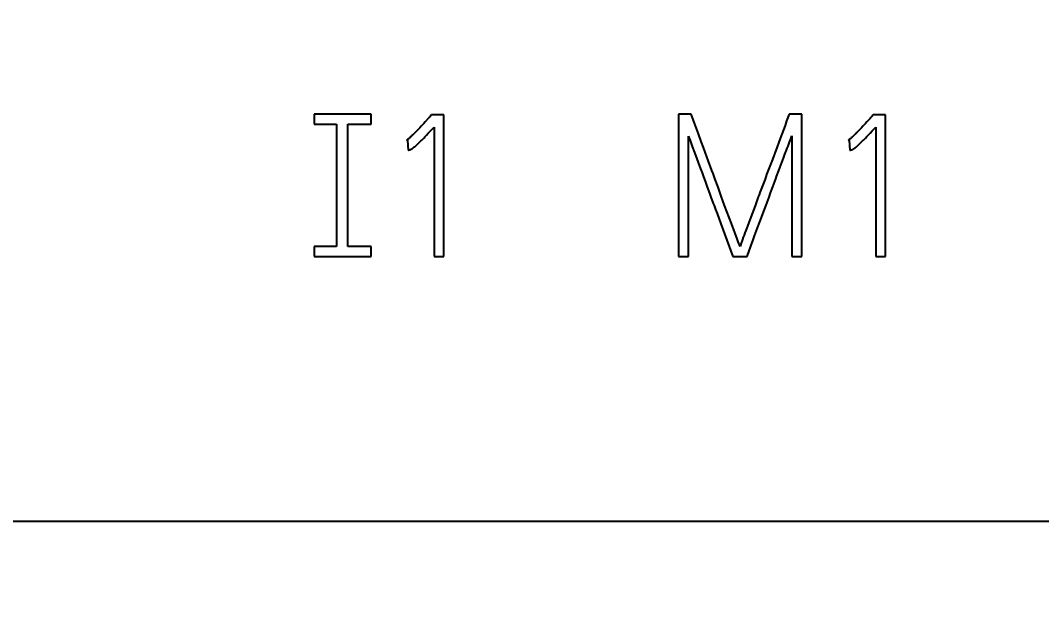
# Model space of a CAD drawing. Extents: x 0 to 420, y 0 to 297.
# Drawn here: x 112.69 to 124.89, y 146.34 to 153.55 of the extents above; entities that cross this region are included whole.
import ezdxf
from ezdxf.enums import TextEntityAlignment as Align

# ---------------------------------------------------------------- set-up
doc = ezdxf.new("R2010")
doc.units = 0
doc.header["$LTSCALE"] = 23.1
for name, color, linetype in [('10000_FRONT', 7, 'CONTINUOUS'), ('10100_DIM_FRONT', 7, 'CONTINUOUS'), ('10500_FRONT_LABELING', 7, 'CONTINUOUS')]:
    doc.layers.add(name, color=color, linetype=linetype)
doc.dimstyles.get("Standard").update_dxf_attribs({"dimtxt": 2.5, "dimasz": 2.5, "dimexe": 1.25, "dimexo": 0.625, "dimtad": 1, "dimcen": 2.5, "dimazin": 3, "dimtfac": 1, "dimtmove": 0, "dimatfit": 3})

# ---------------------------------------------------------------- blocks, each defined once
blk = doc.blocks.new('*D0')
at = {"layer": '10100_DIM_FRONT', "linetype": 'CONTINUOUS'}
for p, q in [((147.4, 192.56), (147.4, 130.062)), ((103.9, 151.511), (103.9, 130.062)), ((103.9, 132.062), (125.65, 132.062)), ((147.4, 132.062), (125.65, 132.062))]:
    blk.add_line(p, q, dxfattribs=at)
for points in [[(107.4, 132.562), (103.9, 132.062), (107.4, 131.562)], [(143.9, 131.562), (147.4, 132.062), (143.9, 132.562)]]:
    blk.add_solid(points, dxfattribs=at)
blk.add_text('43,5', height=3.5, dxfattribs=at).set_placement((121.617, 132.937), (131.367, 132.937), align=Align.FIT)
blk = doc.blocks.new('*D1')
at = {"layer": '10100_DIM_FRONT', "linetype": 'CONTINUOUS'}
for p, q in [((111.900486, 192.560113), (111.900486, 137.865388)), ((147.400486, 192.560113), (147.400486, 137.865388)), ((111.900486, 139.865388), (129.650486, 139.865388)), ((147.400486, 139.865388), (129.650486, 139.865388))]:
    blk.add_line(p, q, dxfattribs=at)
for points in [[(115.400486, 140.365388), (111.900486, 139.865388), (115.400486, 139.365388)], [(143.900486, 139.365388), (147.400486, 139.865388), (143.900486, 140.365388)]]:
    blk.add_solid(points, dxfattribs=at)
blk.add_text('35,5', height=3.5, dxfattribs=at).set_placement((125.819828, 140.740388), (135.319828, 140.740388), align=Align.FIT)

msp = doc.modelspace()

# ---------------------------------------------------------------- linework, layer by layer
at = {"layer": '10000_FRONT', "color": 7, "linetype": 'CONTINUOUS'}
msp.add_line((147.4, 147.561), (111.9, 147.561), dxfattribs=at)
at = {"layer": '10500_FRONT_LABELING', "color": 7, "linetype": 'CONTINUOUS'}
for p, q in [((116.2, 152.428), (116.2, 152.308)), ((116.88, 152.428), (116.2, 152.428)), ((116.88, 152.308), (116.88, 152.428)), ((117.525, 152.336), (117.509, 152.318)), ((117.6, 152.419), (117.583, 152.4)), ((117.748, 152.419), (117.6, 152.419)), ((117.748, 150.726), (117.748, 152.419)), ((120.55, 152.428), (120.55, 150.728)), ((120.701, 152.428), (120.55, 152.428)), ((120.742, 152.319), (120.701, 152.428)), ((121.871, 152.428), (121.841, 152.348)), ((122.024, 152.428), (121.871, 152.428)), ((122.024, 150.728), (122.024, 152.428)), ((122.8, 152.336), (122.784, 152.318)), ((122.875, 152.419), (122.859, 152.4)), ((123.024, 152.419), (122.875, 152.419)), ((123.024, 150.726), (123.024, 152.419)), ((116.2, 152.308), (116.465, 152.308)), ((116.465, 152.308), (116.465, 150.848)), ((116.6, 150.848), (116.6, 152.308)), ((116.6, 152.308), (116.88, 152.308)), ((117.417, 152.221), (117.406, 152.209)), ((117.428, 152.232), (117.417, 152.221)), ((117.444, 152.249), (117.428, 152.232)), ((117.461, 152.266), (117.444, 152.249)), ((117.477, 152.284), (117.461, 152.266)), ((117.493, 152.301), (117.477, 152.284)), ((117.509, 152.318), (117.493, 152.301)), ((117.539, 152.175), (117.562, 152.199)), ((117.562, 152.199), (117.589, 152.228)), ((117.589, 152.228), (117.631, 152.272)), ((117.631, 152.272), (117.631, 150.726)), ((121.822, 152.294), (121.782, 152.187)), ((122.692, 152.221), (122.681, 152.209)), ((122.703, 152.232), (122.692, 152.221)), ((122.72, 152.249), (122.703, 152.232)), ((122.736, 152.266), (122.72, 152.249)), ((122.752, 152.284), (122.736, 152.266)), ((122.768, 152.301), (122.752, 152.284)), ((122.784, 152.318), (122.768, 152.301)), ((122.814, 152.175), (122.837, 152.199)), ((122.837, 152.199), (122.864, 152.228)), ((122.864, 152.228), (122.906, 152.272)), ((122.906, 152.272), (122.906, 150.726)), ((117.3, 152.115), (117.315, 152.119)), ((117.315, 152.119), (117.322, 151.999)), ((117.441, 152.077), (117.449, 152.084)), ((117.449, 152.084), (117.457, 152.092)), ((117.457, 152.092), (117.465, 152.1)), ((117.465, 152.1), (117.473, 152.108)), ((117.473, 152.108), (117.485, 152.119)), ((117.485, 152.119), (117.496, 152.131)), ((117.496, 152.131), (117.508, 152.143)), ((117.508, 152.143), (117.524, 152.159)), ((117.524, 152.159), (117.539, 152.175)), ((120.671, 150.728), (120.671, 152.164)), ((120.848, 152.028), (120.821, 152.101)), ((121.752, 152.107), (121.723, 152.026)), ((121.782, 152.187), (121.752, 152.107)), ((121.904, 152.169), (121.904, 150.728)), ((122.576, 152.115), (122.59, 152.119)), ((122.59, 152.119), (122.597, 151.999)), ((122.716, 152.077), (122.724, 152.084)), ((122.724, 152.084), (122.732, 152.092)), ((122.732, 152.092), (122.74, 152.1)), ((122.74, 152.1), (122.748, 152.108)), ((122.748, 152.108), (122.76, 152.119)), ((122.76, 152.119), (122.772, 152.131)), ((122.772, 152.131), (122.783, 152.143)), ((122.783, 152.143), (122.799, 152.159)), ((122.799, 152.159), (122.814, 152.175)), ((120.741, 151.969), (120.814, 151.775)), ((120.868, 151.974), (120.848, 152.028)), ((120.888, 151.919), (120.868, 151.974)), ((121.703, 151.973), (121.683, 151.919)), ((121.723, 152.026), (121.703, 151.973)), ((120.949, 151.756), (120.888, 151.919)), ((121.663, 151.866), (121.602, 151.705)), ((121.683, 151.919), (121.663, 151.866)), ((121.748, 151.754), (121.785, 151.852)), ((121.785, 151.852), (121.803, 151.901)), ((121.803, 151.901), (121.821, 151.949)), ((120.814, 151.775), (120.832, 151.726)), ((120.832, 151.726), (120.849, 151.677)), ((120.963, 151.72), (120.949, 151.756)), ((120.976, 151.683), (120.963, 151.72)), ((121.721, 151.681), (121.748, 151.754)), ((120.849, 151.677), (120.867, 151.629)), ((120.989, 151.647), (120.976, 151.683)), ((121.022, 151.556), (120.989, 151.647)), ((121.583, 151.652), (121.523, 151.491)), ((121.602, 151.705), (121.583, 151.652)), ((120.92, 151.483), (120.938, 151.434)), ((121.035, 151.519), (121.022, 151.556)), ((121.048, 151.483), (121.035, 151.519)), ((121.061, 151.446), (121.048, 151.483)), ((121.631, 151.437), (121.649, 151.486)), ((121.649, 151.486), (121.676, 151.559)), ((120.938, 151.434), (120.965, 151.361)), ((120.965, 151.361), (120.974, 151.337)), ((121.081, 151.392), (121.061, 151.446)), ((121.101, 151.337), (121.081, 151.392)), ((121.503, 151.438), (121.464, 151.331)), ((121.595, 151.339), (121.631, 151.437)), ((120.974, 151.337), (120.992, 151.288)), ((120.992, 151.288), (121.01, 151.239)), ((121.01, 151.239), (121.054, 151.118)), ((121.128, 151.265), (121.101, 151.337)), ((121.155, 151.192), (121.128, 151.265)), ((121.434, 151.25), (121.414, 151.197)), ((121.464, 151.331), (121.434, 151.25)), ((121.522, 151.143), (121.577, 151.29)), ((121.577, 151.29), (121.595, 151.339)), ((121.054, 151.118), (121.197, 150.728)), ((121.183, 151.12), (121.155, 151.192)), ((121.251, 150.938), (121.183, 151.12)), ((121.414, 151.197), (121.374, 151.09)), ((121.495, 151.07), (121.522, 151.143)), ((121.374, 151.09), (121.354, 151.036)), ((121.459, 150.972), (121.495, 151.07)), ((121.264, 150.902), (121.251, 150.938)), ((121.296, 150.875), (121.286, 150.848)), ((121.414, 150.85), (121.441, 150.924)), ((121.441, 150.924), (121.459, 150.972)), ((116.2, 150.848), (116.2, 150.728)), ((116.465, 150.848), (116.2, 150.848)), ((116.88, 150.848), (116.6, 150.848)), ((116.88, 150.728), (116.88, 150.848)), ((121.369, 150.728), (121.414, 150.85)), ((116.2, 150.728), (116.88, 150.728)), ((117.631, 150.726), (117.748, 150.726)), ((120.55, 150.728), (120.671, 150.728)), ((121.197, 150.728), (121.369, 150.728)), ((121.904, 150.728), (122.024, 150.728)), ((122.906, 150.726), (123.024, 150.726))]:
    msp.add_line(p, q, dxfattribs=at)
for points in [[(117.573, 152.388), (117.562, 152.376), (117.525, 152.336)], [(117.583, 152.4), (117.578, 152.394), (117.573, 152.388)], [(121.841, 152.348), (121.831, 152.321), (121.822, 152.294)], [(122.848, 152.388), (122.838, 152.376), (122.8, 152.336)], [(122.859, 152.4), (122.854, 152.394), (122.848, 152.388)], [(117.406, 152.209), (117.395, 152.198), (117.389, 152.193), (117.384, 152.187), (117.378, 152.181), (117.372, 152.176), (117.367, 152.171), (117.361, 152.165), (117.355, 152.16), (117.349, 152.154), (117.343, 152.149), (117.338, 152.144), (117.332, 152.139), (117.326, 152.134), (117.32, 152.129), (117.313, 152.124), (117.307, 152.119), (117.304, 152.117), (117.3, 152.115)], [(120.821, 152.101), (120.788, 152.192), (120.742, 152.319)], [(122.681, 152.209), (122.67, 152.198), (122.665, 152.193), (122.659, 152.187), (122.653, 152.181), (122.648, 152.176), (122.642, 152.171), (122.636, 152.165), (122.631, 152.16), (122.625, 152.154), (122.619, 152.149), (122.613, 152.144), (122.607, 152.139), (122.601, 152.134), (122.595, 152.129), (122.589, 152.124), (122.582, 152.119), (122.579, 152.117), (122.576, 152.115)], [(117.322, 151.999), (117.325, 151.999), (117.327, 151.999), (117.33, 152), (117.333, 152), (117.338, 152.001), (117.341, 152.002), (117.344, 152.003), (117.347, 152.004), (117.349, 152.005), (117.352, 152.006), (117.354, 152.007), (117.359, 152.01), (117.364, 152.013), (117.369, 152.016), (117.373, 152.019), (117.378, 152.022), (117.382, 152.025), (117.387, 152.029), (117.391, 152.032), (117.395, 152.036), (117.4, 152.039), (117.404, 152.043), (117.408, 152.047), (117.412, 152.05), (117.416, 152.054), (117.42, 152.058), (117.425, 152.062), (117.429, 152.065), (117.433, 152.069), (117.441, 152.077)], [(120.671, 152.164), (120.679, 152.14), (120.688, 152.115), (120.697, 152.091), (120.706, 152.066), (120.715, 152.042), (120.741, 151.969)], [(121.821, 151.949), (121.84, 151.998), (121.849, 152.022), (121.858, 152.047), (121.877, 152.095)], [(121.877, 152.095), (121.886, 152.12), (121.895, 152.144), (121.904, 152.169)], [(122.597, 151.999), (122.6, 151.999), (122.603, 151.999), (122.606, 152), (122.608, 152), (122.614, 152.001), (122.616, 152.002), (122.619, 152.003), (122.622, 152.004), (122.625, 152.005), (122.627, 152.006), (122.63, 152.007), (122.635, 152.01), (122.639, 152.013), (122.644, 152.016), (122.649, 152.019), (122.653, 152.022), (122.658, 152.025), (122.662, 152.029), (122.666, 152.032), (122.671, 152.036), (122.675, 152.039), (122.679, 152.043), (122.683, 152.047), (122.688, 152.05), (122.692, 152.054), (122.696, 152.058), (122.7, 152.062), (122.704, 152.065), (122.708, 152.069), (122.716, 152.077)], [(120.867, 151.629), (120.885, 151.58), (120.894, 151.556), (120.92, 151.483)], [(121.676, 151.559), (121.712, 151.656), (121.721, 151.681)], [(121.523, 151.491), (121.513, 151.465), (121.503, 151.438)], [(121.354, 151.036), (121.344, 151.01), (121.334, 150.983), (121.324, 150.956), (121.315, 150.929), (121.296, 150.875)], [(121.286, 150.848), (121.278, 150.866), (121.271, 150.884), (121.264, 150.902)]]:
    msp.add_lwpolyline(points, dxfattribs=at)

# ---------------------------------------------------------------- dimensions: what is measured, and where the dimension line sits
at = {"layer": '10100_DIM_FRONT', "linetype": 'CONTINUOUS'}
for base, p1, picture, middle in [((147.4, 132.062), (103.9, 151.511), '*D0', (126.492, 134.687)), ((147.4, 139.865), (111.9, 192.56), '*D1', (130.57, 142.49))]:
    dim = msp.add_linear_dim(base=base, p1=p1, p2=(147.4, 192.56), dimstyle='Standard', dxfattribs=at)
    dim.commit()
    dim.dimension.update_dxf_attribs({"geometry": picture, "text_midpoint": middle, "dimtype": 128})

doc.saveas('drawing.dxf')
